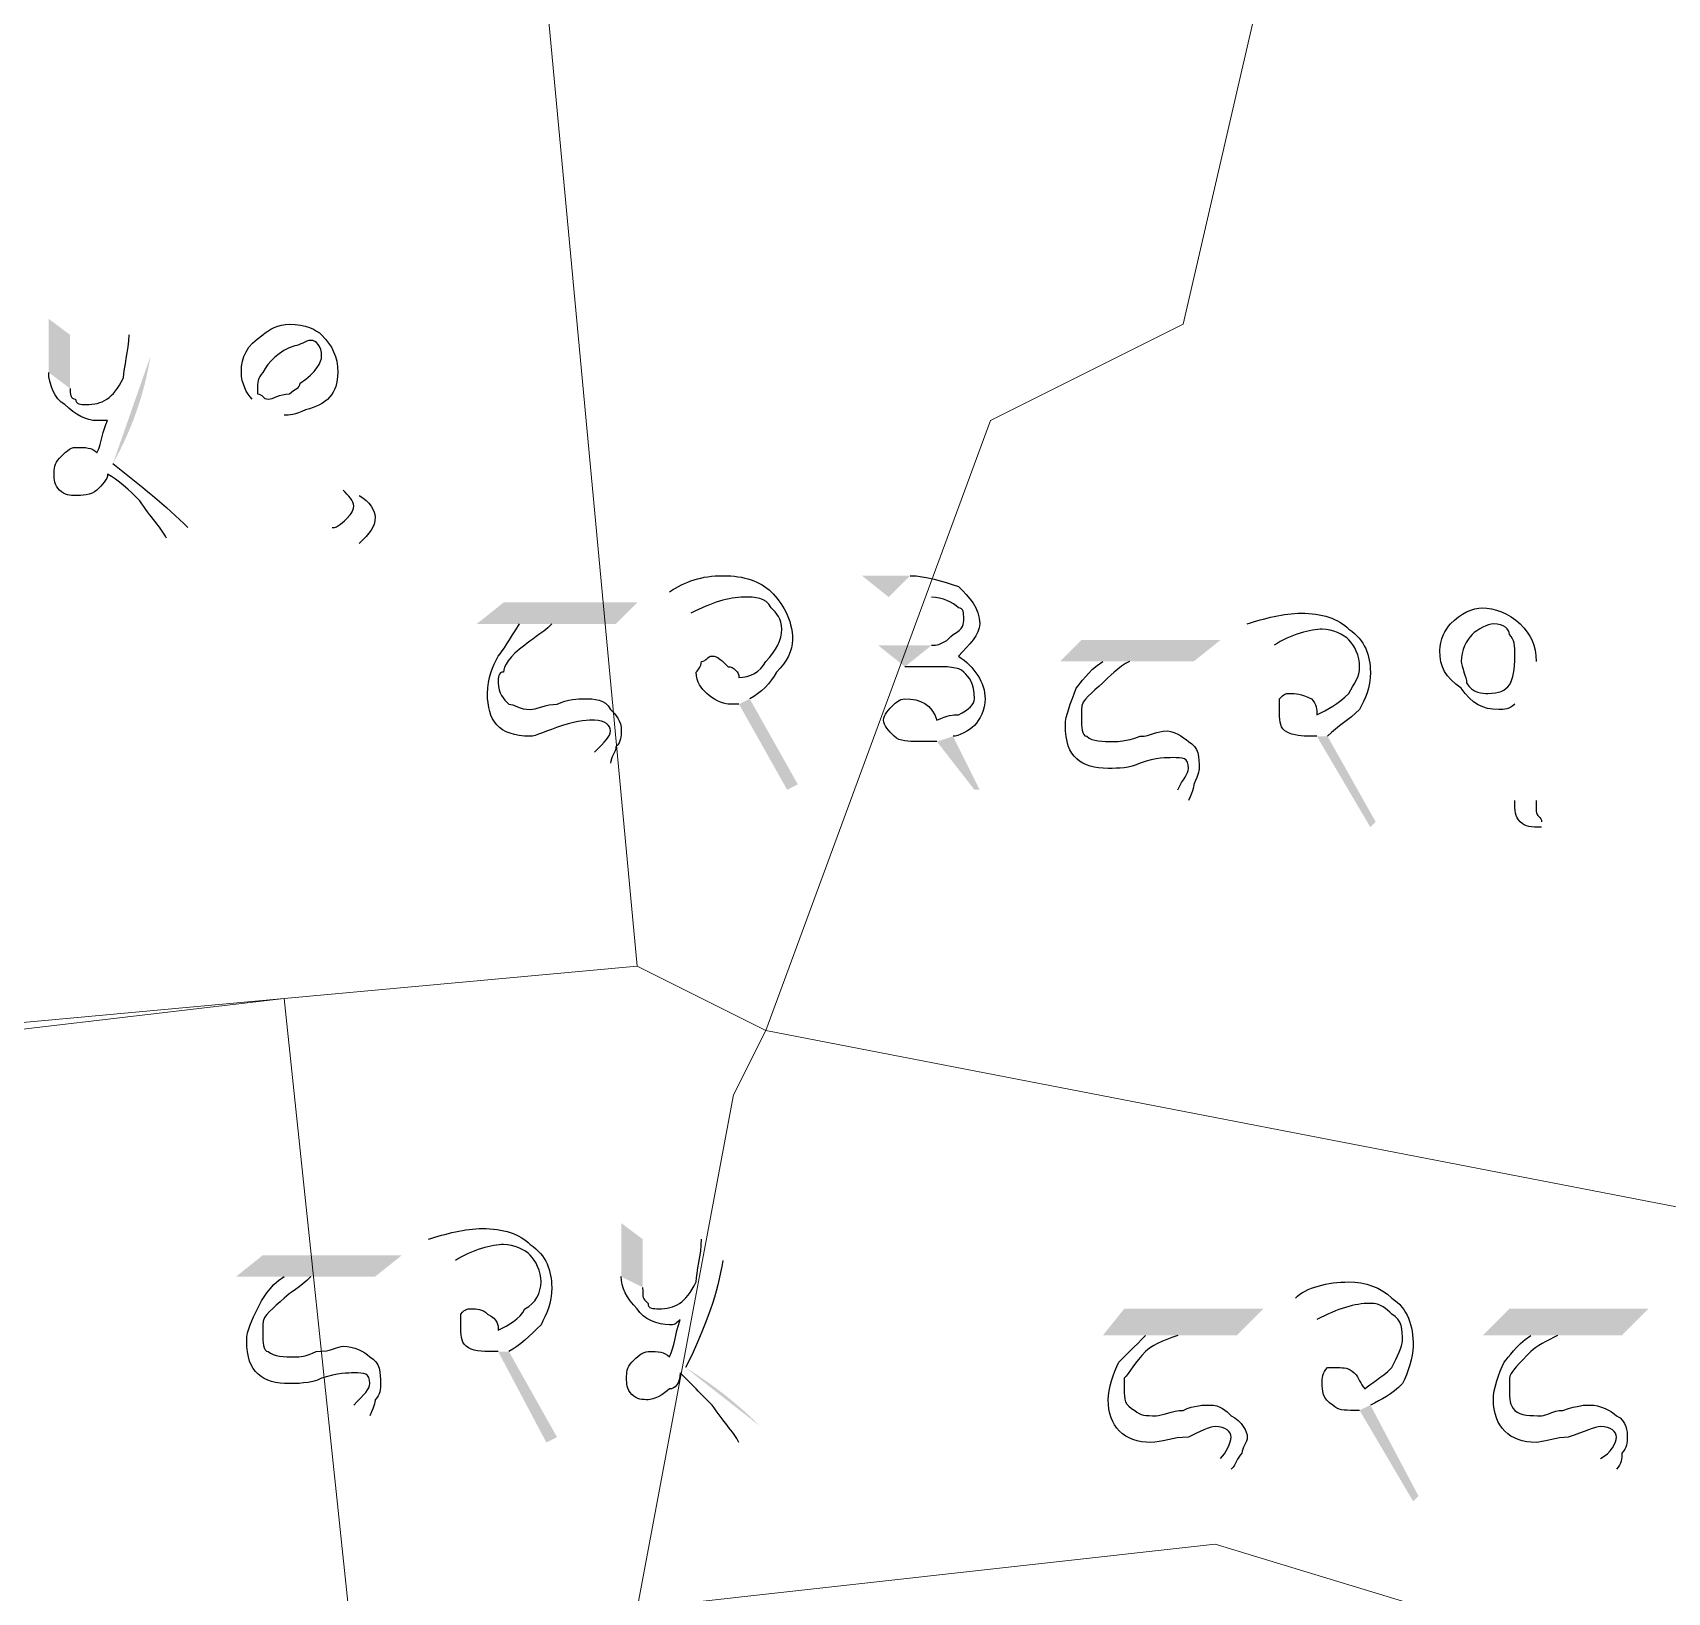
# Model space of a CAD drawing. Header units: metres. Extents: x 345912 to 349030, y 3061206 to 3061792.
# Drawn here: x 346939.64 to 346955.16, y 3061395.34 to 3061410.15 of the extents above; entities that cross this region are included whole.
import ezdxf

# ---------------------------------------------------------------- set-up
doc = ezdxf.new("R2010")
doc.units = ezdxf.units.M
doc.header["$MEASUREMENT"] = 0
doc.layers.add('PDF4_Geometry', color=7, linetype='Continuous')
doc.layers.add('PDF4_Solid Fills', color=7, linetype='Continuous')

msp = doc.modelspace()

# ---------------------------------------------------------------- hatches: boundary and pattern name
at = {"layer": 'PDF4_Solid Fills', "transparency": 33554559}
h = msp.add_hatch(color=256, dxfattribs=at)
h.paths.add_polyline_path([(346938.01788, 3061407.37643), (346938.06868, 3061407.37643)], flags=0)
h.paths.add_polyline_path([(346939.28788, 3061406.41123), (346939.28788, 3061406.41123)], flags=0)
h.paths.add_polyline_path([(346940.55788, 3061407.27483), (346940.76108, 3061407.07163)], flags=0)
h.paths.add_polyline_path([(346940.40548, 3061406.05563, 0.08894398), (346940.76108, 3061407.07163)], flags=0)
h.paths.add_polyline_path([(346941.11668, 3061405.44603), (346940.91348, 3061405.34443)], flags=0)
h.paths.add_polyline_path([(346939.79588, 3061406.91923), (346939.79588, 3061407.42723), (346939.99908, 3061407.27483), (346939.99908, 3061406.76683)], flags=0)
h.paths.add_polyline_path([(346942.03108, 3061406.51283), (346942.74228, 3061405.75083)], flags=0)
h.paths.add_polyline_path([(346942.74228, 3061405.29363), (346942.48828, 3061405.44603)], flags=0)
h.paths.add_polyline_path([(346942.58988, 3061405.80163), (346941.72628, 3061406.66523)], flags=0)
h = msp.add_hatch(color=256, dxfattribs=at)
h.paths.add_polyline_path([(346944.26628, 3061404.53164), (346943.85988, 3061404.53164), (346944.11388, 3061404.73484), (346945.38388, 3061404.73484), (346945.18068, 3061404.53164), (346944.57108, 3061404.53164)], flags=0)
h.paths.add_polyline_path([(346945.12988, 3061403.21084), (346944.97748, 3061403.31244)], flags=0)
h.paths.add_polyline_path([(346945.89188, 3061404.63324), (346945.68868, 3061404.83644)], flags=0)
h.paths.add_polyline_path([(346946.45068, 3061403.82044), (346946.90788, 3061403.00764), (346946.80628, 3061402.95684), (346946.34908, 3061403.76964)], flags=0)
h.paths.add_polyline_path([(346947.77148, 3061404.78564), (346947.51748, 3061404.98884), (346947.97468, 3061404.98884)], flags=0)
h.paths.add_polyline_path([(346948.38108, 3061403.46484), (346948.63508, 3061402.95684), (346948.58428, 3061402.95684), (346948.22868, 3061403.41404)], flags=0)
h.paths.add_polyline_path([(346947.92388, 3061404.12524), (346947.66988, 3061404.32844), (346948.17788, 3061404.32844)], flags=0)
h = msp.add_hatch(color=256, dxfattribs=at)
h.paths.add_polyline_path([(346949.80348, 3061404.17602), (346949.39708, 3061404.17602), (346949.60028, 3061404.37922), (346950.92108, 3061404.37922), (346950.66708, 3061404.17602), (346950.05748, 3061404.17602)], flags=0)
h.paths.add_polyline_path([(346950.61628, 3061402.85522), (346950.51468, 3061402.95682)], flags=0)
h.paths.add_polyline_path([(346951.42908, 3061404.32842), (346951.17508, 3061404.53162)], flags=0)
h.paths.add_polyline_path([(346951.93708, 3061403.46482), (346952.39428, 3061402.65202), (346952.34348, 3061402.60122), (346951.83548, 3061403.46482)], flags=0)
h.paths.add_polyline_path([(346953.91828, 3061404.17602), (346953.91828, 3061402.85522)], flags=0)
h.paths.add_polyline_path([(346953.96908, 3061402.65202), (346953.96908, 3061402.60122)], flags=0)
h = msp.add_hatch(color=256, dxfattribs=at)
h.paths.add_polyline_path([(346942.03107, 3061398.33403), (346941.57387, 3061398.33403), (346941.82787, 3061398.53723), (346943.14867, 3061398.53723), (346942.89467, 3061398.33403), (346942.28507, 3061398.33403)], flags=0)
h.paths.add_polyline_path([(346942.84387, 3061397.01323), (346942.69147, 3061397.11483)], flags=0)
h.paths.add_polyline_path([(346943.65667, 3061398.48643), (346943.40267, 3061398.68963)], flags=0)
h.paths.add_polyline_path([(346944.16467, 3061397.62283), (346944.62187, 3061396.81003), (346944.52027, 3061396.75923), (346944.06307, 3061397.62283)], flags=0)
h.paths.add_polyline_path([(346945.99347, 3061398.68963), (346946.19667, 3061398.48643)], flags=0)
h.paths.add_polyline_path([(346946.55227, 3061396.91163, 0.05915123), (346945.84107, 3061397.47043)], flags=0)
h.paths.add_polyline_path([(346946.55227, 3061396.91163), (346946.34907, 3061396.75923)], flags=0)
h.paths.add_polyline_path([(346945.23147, 3061398.33403), (346945.23147, 3061398.84203), (346945.43467, 3061398.68963), (346945.43467, 3061398.23243)], flags=0)
h = msp.add_hatch(color=256, dxfattribs=at)
h.paths.add_polyline_path([(346950.20987, 3061397.77523), (346949.80347, 3061397.77523), (346950.00667, 3061398.02923), (346951.32747, 3061398.02923), (346951.07347, 3061397.77523), (346950.51467, 3061397.77523)], flags=0)
h.paths.add_polyline_path([(346951.02267, 3061396.50523), (346950.92107, 3061396.60683)], flags=0)
h.paths.add_polyline_path([(346951.83547, 3061397.92763), (346951.63227, 3061398.13083)], flags=0)
h.paths.add_polyline_path([(346952.34347, 3061397.11483), (346952.80067, 3061396.25123), (346952.74987, 3061396.20043), (346952.24187, 3061397.06403)], flags=0)
h.paths.add_polyline_path([(346953.86747, 3061397.77523), (346953.41027, 3061397.77523), (346953.66427, 3061398.02923), (346954.98507, 3061398.02923), (346954.73107, 3061397.77523), (346954.12147, 3061397.77523)], flags=0)
h.paths.add_polyline_path([(346954.68027, 3061396.50523), (346954.52787, 3061396.60683)], flags=0)

# ---------------------------------------------------------------- linework, layer by layer
at = {"layer": 'PDF4_Geometry', "lineweight": 9}
for points in [[(346935.93508, 3061412.86284), (346936.84948, 3061412.55803), (346938.06867, 3061412.25322), (346944.46948, 3061411.03403), (346945.38387, 3061401.28042), (346942.03107, 3061400.97564), (346936.84948, 3061400.36602), (346935.63028, 3061413.16763)], [(346935.93508, 3061412.86284), (346936.84948, 3061412.55803), (346938.06867, 3061412.25322), (346944.46948, 3061411.03403), (346945.38387, 3061401.28042), (346942.03107, 3061400.97564), (346936.84948, 3061400.36602), (346935.63028, 3061413.16763)], [(346956.05188, 3061398.84203), (346946.60308, 3061400.67083), (346948.73669, 3061406.46203), (346950.56547, 3061407.37643), (346951.47987, 3061411.33884), (346956.05188, 3061411.64363), (346956.35669, 3061411.33884)], [(346956.05188, 3061398.84203), (346946.60308, 3061400.67083), (346948.73669, 3061406.46203), (346950.56547, 3061407.37643), (346951.47987, 3061411.33884), (346956.05188, 3061411.64363), (346956.35669, 3061411.33884)], [(346944.46948, 3061411.03403), (346945.38387, 3061411.03403), (346946.60308, 3061411.03403), (346950.87028, 3061411.03403), (346951.47987, 3061411.33884), (346950.56547, 3061407.37643), (346948.73669, 3061406.46203), (346946.60308, 3061400.67083), (346945.38387, 3061401.28042)], [(346944.46948, 3061411.03403), (346945.38387, 3061411.03403), (346946.60308, 3061411.03403), (346950.87028, 3061411.03403), (346951.47987, 3061411.33884), (346950.56547, 3061407.37643), (346948.73669, 3061406.46203), (346946.60308, 3061400.67083), (346945.38387, 3061401.28042)], [(346946.60308, 3061400.67083), (346946.29827, 3061400.06124), (346945.38387, 3061395.18444), (346942.64068, 3061395.18444), (346942.03107, 3061400.97564), (346945.38387, 3061401.28042)], [(346946.60308, 3061400.67083), (346946.29827, 3061400.06124), (346945.38387, 3061395.18444), (346942.64068, 3061395.18444), (346942.03107, 3061400.97564), (346945.38387, 3061401.28042)], [(346916.12308, 3061392.44124), (346915.81827, 3061395.79403), (346915.51348, 3061398.53724), (346942.03107, 3061400.97564), (346942.64068, 3061395.18444)], [(346916.12308, 3061392.44124), (346915.81827, 3061395.79403), (346915.51348, 3061398.53724), (346942.03107, 3061400.97564), (346942.64068, 3061395.18444)], [(346959.09987, 3061397.31803), (346958.79508, 3061396.70844), (346957.88068, 3061393.66042), (346950.87028, 3061395.79403), (346945.38387, 3061395.18444), (346946.29827, 3061400.06124), (346946.60308, 3061400.67083), (346956.05188, 3061398.84203), (346956.05188, 3061398.23243)], [(346959.09987, 3061397.31803), (346958.79508, 3061396.70844), (346957.88068, 3061393.66042), (346950.87028, 3061395.79403), (346945.38387, 3061395.18444), (346946.29827, 3061400.06124), (346946.60308, 3061400.67083), (346956.05188, 3061398.84203), (346956.05188, 3061398.23243)], [(346957.88068, 3061393.66042), (346956.66147, 3061389.69803), (346954.83267, 3061386.04042), (346953.91827, 3061383.60203), (346944.77427, 3061385.43083), (346944.77427, 3061392.44124), (346945.38387, 3061395.18444), (346950.87028, 3061395.79403)], [(346957.88068, 3061393.66042), (346956.66147, 3061389.69803), (346954.83267, 3061386.04042), (346953.91827, 3061383.60203), (346944.77427, 3061385.43083), (346944.77427, 3061392.44124), (346945.38387, 3061395.18444), (346950.87028, 3061395.79403)]]:
    msp.add_lwpolyline(points, close=True, dxfattribs=at)
at = {"layer": 'PDF4_Geometry', "lineweight": 25}
for points in [[(346941.82788, 3061407.27483), (346941.87868, 3061407.32563), (346941.98028, 3061407.37643), (346942.08188, 3061407.37643)], [(346942.08188, 3061407.37643), (346942.23428, 3061407.37643), (346942.33588, 3061407.32563), (346942.38668, 3061407.27483)], [(346940.50708, 3061406.86843), (346940.50708, 3061406.97003), (346940.55788, 3061407.12243), (346940.55788, 3061407.27483)], [(346941.62468, 3061406.91923), (346941.62468, 3061407.07163), (346941.67548, 3061407.17323), (346941.82788, 3061407.27483)], [(346942.28508, 3061407.22403), (346942.23428, 3061407.22403), (346942.18348, 3061407.17323), (346942.13268, 3061407.17323)], [(346942.38668, 3061407.07163), (346942.38668, 3061407.17323), (346942.33588, 3061407.22403), (346942.28508, 3061407.22403)], [(346942.38668, 3061407.27483), (346942.48828, 3061407.17323), (346942.53908, 3061407.07163), (346942.53908, 3061406.91923)], [(346942.13268, 3061407.17323), (346941.98028, 3061407.12243), (346941.87868, 3061407.02083), (346941.82788, 3061406.91923)], [(346942.18348, 3061406.81763), (346942.33588, 3061406.91923), (346942.38668, 3061407.02083), (346942.38668, 3061407.07163)], [(346939.94828, 3061406.61443), (346939.84668, 3061406.66523), (346939.79588, 3061406.81763), (346939.79588, 3061406.91923)], [(346941.72628, 3061406.66523), (346941.67548, 3061406.71603), (346941.62468, 3061406.81763), (346941.62468, 3061406.91923)], [(346941.82788, 3061406.91923), (346941.77708, 3061406.86843), (346941.77708, 3061406.81763), (346941.77708, 3061406.76683)], [(346942.53908, 3061406.91923), (346942.53908, 3061406.71603), (346942.43748, 3061406.61443), (346942.23428, 3061406.56363)], [(346939.99908, 3061406.76683), (346939.99908, 3061406.71603), (346939.99908, 3061406.66523), (346940.04988, 3061406.66523)], [(346940.15148, 3061406.61443), (346940.30388, 3061406.61443), (346940.40548, 3061406.66523), (346940.50708, 3061406.86843)], [(346941.77708, 3061406.76683), (346941.77708, 3061406.76683), (346941.77708, 3061406.71603), (346941.77708, 3061406.71603)], [(346942.08188, 3061406.71603), (346942.13268, 3061406.76683), (346942.18348, 3061406.76683), (346942.18348, 3061406.81763)], [(346940.25308, 3061406.46203), (346940.15148, 3061406.46203), (346940.04988, 3061406.51283), (346939.94828, 3061406.61443)], [(346940.04988, 3061406.66523), (346940.04988, 3061406.61443), (346940.10068, 3061406.61443), (346940.15148, 3061406.61443)], [(346941.77708, 3061406.71603), (346941.82788, 3061406.71603), (346941.82788, 3061406.66523), (346941.87868, 3061406.66523)], [(346941.87868, 3061406.66523), (346941.92948, 3061406.66523), (346941.98028, 3061406.71603), (346942.08188, 3061406.71603)], [(346940.25308, 3061406.15723), (346940.30388, 3061406.25883), (346940.30388, 3061406.36043), (346940.35468, 3061406.46203)], [(346940.35468, 3061406.46203), (346940.30388, 3061406.46203), (346940.30388, 3061406.46203), (346940.25308, 3061406.46203)], [(346942.23428, 3061406.56363), (346942.13268, 3061406.51283), (346942.08188, 3061406.51283), (346942.03108, 3061406.51283)], [(346939.89748, 3061406.10643), (346939.94828, 3061406.15723), (346939.99908, 3061406.20803), (346940.04988, 3061406.20803)], [(346940.04988, 3061406.20803), (346940.15148, 3061406.20803), (346940.20228, 3061406.20803), (346940.25308, 3061406.15723)], [(346939.84668, 3061405.95403), (346939.84668, 3061406.00483), (346939.84668, 3061406.05563), (346939.89748, 3061406.10643)], [(346940.40548, 3061406.05563), (346940.65948, 3061405.85243), (346940.91348, 3061405.64923), (346941.11668, 3061405.44603)], [(346939.89748, 3061405.80163), (346939.84668, 3061405.85243), (346939.84668, 3061405.90323), (346939.84668, 3061405.95403)], [(346940.04988, 3061405.75083), (346939.99908, 3061405.75083), (346939.94828, 3061405.75083), (346939.89748, 3061405.80163)], [(346940.25308, 3061405.80163), (346940.20228, 3061405.75083), (346940.10068, 3061405.75083), (346940.04988, 3061405.75083)], [(346940.35468, 3061405.95403), (346940.35468, 3061405.90323), (346940.30388, 3061405.85243), (346940.25308, 3061405.80163)], [(346940.65948, 3061405.70003), (346940.55788, 3061405.80163), (346940.45628, 3061405.90323), (346940.35468, 3061405.95403)], [(346942.69148, 3061405.64923), (346942.69148, 3061405.70003), (346942.64068, 3061405.75083), (346942.58988, 3061405.80163)], [(346940.91348, 3061405.34443), (346940.86268, 3061405.44603), (346940.76108, 3061405.54763), (346940.65948, 3061405.70003)], [(346942.64068, 3061405.54763), (346942.64068, 3061405.54763), (346942.69148, 3061405.59843), (346942.69148, 3061405.64923)], [(346942.74228, 3061405.75083), (346942.84388, 3061405.70003), (346942.89468, 3061405.59843), (346942.89468, 3061405.54763)], [(346942.48828, 3061405.44603), (346942.53908, 3061405.44603), (346942.58988, 3061405.49683), (346942.64068, 3061405.54763)], [(346942.89468, 3061405.54763), (346942.89468, 3061405.44603), (346942.84388, 3061405.39523), (346942.74228, 3061405.29363)], [(346945.68868, 3061404.83644), (346945.84108, 3061404.93804), (346945.99348, 3061404.98884), (346946.19668, 3061404.98884)], [(346946.19668, 3061404.98884), (346946.39988, 3061404.98884), (346946.55228, 3061404.93804), (346946.65388, 3061404.83644)], [(346947.97468, 3061404.98884), (346948.12708, 3061404.98884), (346948.27948, 3061404.93804), (346948.43188, 3061404.88724)], [(346948.43188, 3061404.88724), (346948.53348, 3061404.78564), (346948.63508, 3061404.68404), (346948.63508, 3061404.53164)], [(346946.39988, 3061404.78564), (346946.24748, 3061404.78564), (346946.09508, 3061404.73484), (346945.89188, 3061404.63324)], [(346946.65388, 3061404.68404), (346946.60308, 3061404.78564), (346946.50148, 3061404.78564), (346946.39988, 3061404.78564)], [(346946.65388, 3061404.83644), (346946.75548, 3061404.73484), (346946.85708, 3061404.58244), (346946.85708, 3061404.37924)], [(346948.43188, 3061404.68404), (346948.38108, 3061404.73484), (346948.27948, 3061404.78564), (346948.17788, 3061404.78564)], [(346946.75548, 3061404.48084), (346946.75548, 3061404.58244), (346946.70468, 3061404.63324), (346946.65388, 3061404.68404)], [(346948.38108, 3061404.43004), (346948.48268, 3061404.48084), (346948.48268, 3061404.53164), (346948.48268, 3061404.58244)], [(346948.48268, 3061404.58244), (346948.48268, 3061404.63324), (346948.48268, 3061404.68404), (346948.43188, 3061404.68404)], [(346951.17508, 3061404.53162), (346951.32748, 3061404.58242), (346951.53068, 3061404.63322), (346951.68308, 3061404.63322)], [(346951.68308, 3061404.63322), (346951.88628, 3061404.63322), (346952.03868, 3061404.58242), (346952.14028, 3061404.48082)], [(346953.10548, 3061404.53162), (346953.20708, 3061404.63322), (346953.30868, 3061404.68402), (346953.41028, 3061404.68402)], [(346953.41028, 3061404.68402), (346953.51188, 3061404.68402), (346953.66428, 3061404.63322), (346953.76588, 3061404.53162)], [(346944.06308, 3061404.22684), (346944.11388, 3061404.27764), (346944.16468, 3061404.37924), (346944.26628, 3061404.53164)], [(346944.57108, 3061404.53164), (346944.46948, 3061404.43004), (346944.36788, 3061404.37924), (346944.31708, 3061404.32844)], [(346946.60308, 3061404.17604), (346946.70468, 3061404.27764), (346946.75548, 3061404.37924), (346946.75548, 3061404.48084)], [(346948.17788, 3061404.32844), (346948.27948, 3061404.32844), (346948.33028, 3061404.37924), (346948.38108, 3061404.43004)], [(346948.63508, 3061404.53164), (346948.63508, 3061404.43004), (346948.53348, 3061404.32844), (346948.43188, 3061404.22684)], [(346951.88628, 3061404.48082), (346951.78468, 3061404.48082), (346951.58148, 3061404.43002), (346951.42908, 3061404.32842)], [(346952.14028, 3061404.37922), (346952.08948, 3061404.43002), (346951.98788, 3061404.48082), (346951.88628, 3061404.48082)], [(346952.14028, 3061404.48082), (346952.29268, 3061404.37922), (346952.34348, 3061404.22682), (346952.34348, 3061404.07442)], [(346953.00388, 3061404.27762), (346953.00388, 3061404.37922), (346953.05468, 3061404.48082), (346953.10548, 3061404.53162)], [(346953.30868, 3061404.43002), (346953.25788, 3061404.37922), (346953.20708, 3061404.27762), (346953.20708, 3061404.17602)], [(346953.51188, 3061404.53162), (346953.46108, 3061404.53162), (346953.35948, 3061404.48082), (346953.30868, 3061404.43002)], [(346953.66428, 3061404.43002), (346953.66428, 3061404.48082), (346953.61348, 3061404.53162), (346953.51188, 3061404.53162)], [(346953.71508, 3061404.22682), (346953.71508, 3061404.32842), (346953.71508, 3061404.37922), (346953.66428, 3061404.43002)], [(346953.76588, 3061404.53162), (346953.86748, 3061404.43002), (346953.91828, 3061404.32842), (346953.91828, 3061404.17602)], [(346944.31708, 3061404.32844), (346944.16468, 3061404.22684), (346944.11388, 3061404.12524), (346944.11388, 3061404.07444)], [(346946.85708, 3061404.37924), (346946.85708, 3061404.27764), (346946.80628, 3061404.17604), (346946.70468, 3061404.07444)], [(346952.24188, 3061404.12522), (346952.24188, 3061404.22682), (346952.19108, 3061404.32842), (346952.14028, 3061404.37922)], [(346953.20708, 3061403.92202), (346953.05468, 3061404.02362), (346953.00388, 3061404.12522), (346953.00388, 3061404.27762)], [(346943.96148, 3061403.87124), (346943.96148, 3061404.02364), (346944.01228, 3061404.12524), (346944.06308, 3061404.22684)], [(346945.94268, 3061404.07444), (346945.94268, 3061404.07444), (346945.99348, 3061404.12524), (346945.99348, 3061404.17604)], [(346945.99348, 3061404.17604), (346946.04428, 3061404.17604), (346946.04428, 3061404.22684), (346946.09508, 3061404.22684)], [(346946.09508, 3061404.22684), (346946.14588, 3061404.22684), (346946.19668, 3061404.17604), (346946.24748, 3061404.12524)], [(346946.24748, 3061404.12524), (346946.29828, 3061404.12524), (346946.34908, 3061404.07444), (346946.34908, 3061404.02364)], [(346946.34908, 3061404.02364), (346946.45068, 3061404.02364), (346946.55228, 3061404.07444), (346946.60308, 3061404.17604)], [(346948.07628, 3061404.12524), (346948.02548, 3061404.12524), (346947.97468, 3061404.12524), (346947.92388, 3061404.12524)], [(346948.17788, 3061404.12524), (346948.12708, 3061404.12524), (346948.12708, 3061404.12524), (346948.07628, 3061404.12524)], [(346948.48268, 3061404.07444), (346948.43188, 3061404.12524), (346948.33028, 3061404.12524), (346948.17788, 3061404.12524)], [(346948.43188, 3061404.22684), (346948.58428, 3061404.12524), (346948.68588, 3061403.97284), (346948.68588, 3061403.82044)], [(346949.54948, 3061403.92202), (346949.60028, 3061403.97282), (346949.65108, 3061404.07442), (346949.80348, 3061404.17602)], [(346950.05748, 3061404.17602), (346949.95588, 3061404.12522), (346949.85428, 3061404.02362), (346949.80348, 3061403.97282)], [(346952.14028, 3061403.87122), (346952.19108, 3061403.97282), (346952.24188, 3061404.02362), (346952.24188, 3061404.12522)], [(346953.20708, 3061404.17602), (346953.20708, 3061404.12522), (346953.25788, 3061404.02362), (346953.25788, 3061403.97282)], [(346953.46108, 3061403.87122), (346953.66428, 3061403.87122), (346953.71508, 3061403.97282), (346953.71508, 3061404.22682)], [(346944.11388, 3061404.07444), (346944.06308, 3061404.07444), (346944.06308, 3061404.02364), (346944.06308, 3061403.97284)], [(346944.06308, 3061403.97284), (346944.06308, 3061403.87124), (346944.11388, 3061403.82044), (346944.16468, 3061403.76964)], [(346946.04428, 3061403.87124), (346945.99348, 3061403.92204), (346945.94268, 3061403.97284), (346945.94268, 3061404.07444)], [(346946.70468, 3061404.07444), (346946.65388, 3061403.97284), (346946.55228, 3061403.87124), (346946.45068, 3061403.82044)], [(346948.58428, 3061403.82044), (346948.58428, 3061403.97284), (346948.53348, 3061404.02364), (346948.48268, 3061404.07444)], [(346949.80348, 3061403.97282), (346949.70188, 3061403.87122), (346949.60028, 3061403.82042), (346949.60028, 3061403.71882)], [(346952.34348, 3061404.07442), (346952.34348, 3061403.92202), (346952.29268, 3061403.82042), (346952.24188, 3061403.71882)], [(346953.25788, 3061403.97282), (346953.30868, 3061403.87122), (346953.41028, 3061403.87122), (346953.46108, 3061403.87122)], [(346944.36788, 3061403.46484), (346944.06308, 3061403.46484), (346943.96148, 3061403.61724), (346943.96148, 3061403.87124)], [(346944.62188, 3061403.76964), (346944.72348, 3061403.82044), (346944.82508, 3061403.82044), (346944.87588, 3061403.82044)], [(346944.87588, 3061403.82044), (346944.97748, 3061403.82044), (346945.07908, 3061403.82044), (346945.12988, 3061403.71884)], [(346946.24748, 3061403.76964), (346946.19668, 3061403.76964), (346946.09508, 3061403.82044), (346946.04428, 3061403.87124)], [(346947.82228, 3061403.76964), (346947.82228, 3061403.76964), (346947.87308, 3061403.82044), (346947.92388, 3061403.82044)], [(346947.92388, 3061403.82044), (346948.07628, 3061403.82044), (346948.17788, 3061403.76964), (346948.22868, 3061403.61724)], [(346948.43188, 3061403.66804), (346948.53348, 3061403.71884), (346948.58428, 3061403.76964), (346948.58428, 3061403.82044)], [(346948.68588, 3061403.82044), (346948.68588, 3061403.71884), (346948.63508, 3061403.61724), (346948.58428, 3061403.56644)], [(346949.44788, 3061403.56642), (346949.44788, 3061403.66802), (346949.49868, 3061403.76962), (346949.54948, 3061403.92202)], [(346951.47988, 3061403.82042), (346951.53068, 3061403.87122), (346951.53068, 3061403.87122), (346951.58148, 3061403.87122)], [(346951.47988, 3061403.71882), (346951.47988, 3061403.76962), (346951.47988, 3061403.82042), (346951.47988, 3061403.82042)], [(346951.58148, 3061403.87122), (346951.63228, 3061403.87122), (346951.68308, 3061403.87122), (346951.78468, 3061403.82042)], [(346951.78468, 3061403.82042), (346951.83548, 3061403.76962), (346951.83548, 3061403.71882), (346951.83548, 3061403.66802)], [(346951.83548, 3061403.66802), (346951.93708, 3061403.71882), (346952.03868, 3061403.76962), (346952.14028, 3061403.87122)], [(346953.56268, 3061403.71882), (346953.41028, 3061403.71882), (346953.30868, 3061403.76962), (346953.20708, 3061403.92202)], [(346944.16468, 3061403.76964), (346944.21548, 3061403.76964), (346944.26628, 3061403.71884), (346944.36788, 3061403.71884)], [(346944.36788, 3061403.71884), (346944.41868, 3061403.71884), (346944.52028, 3061403.76964), (346944.62188, 3061403.76964)], [(346945.12988, 3061403.71884), (346945.18068, 3061403.66804), (346945.23148, 3061403.61724), (346945.23148, 3061403.51564)], [(346946.34908, 3061403.76964), (346946.29828, 3061403.76964), (346946.29828, 3061403.76964), (346946.24748, 3061403.76964)], [(346947.72068, 3061403.61724), (346947.72068, 3061403.66804), (346947.77148, 3061403.71884), (346947.82228, 3061403.76964)], [(346948.22868, 3061403.61724), (346948.33028, 3061403.66804), (346948.38108, 3061403.66804), (346948.43188, 3061403.66804)], [(346949.60028, 3061403.71882), (346949.60028, 3061403.71882), (346949.60028, 3061403.66802), (346949.60028, 3061403.61722)], [(346951.53068, 3061403.51562), (346951.47988, 3061403.56642), (346951.47988, 3061403.61722), (346951.47988, 3061403.71882)], [(346952.24188, 3061403.71882), (346952.14028, 3061403.61722), (346952.03868, 3061403.56642), (346951.93708, 3061403.46482)], [(346953.71508, 3061403.76962), (346953.66428, 3061403.71882), (346953.61348, 3061403.71882), (346953.56268, 3061403.71882)], [(346944.67268, 3061403.56644), (346944.52028, 3061403.51564), (346944.41868, 3061403.46484), (346944.36788, 3061403.46484)], [(346944.97748, 3061403.61724), (346944.92668, 3061403.61724), (346944.82508, 3061403.61724), (346944.67268, 3061403.56644)], [(346945.12988, 3061403.51564), (346945.12988, 3061403.56644), (346945.07908, 3061403.61724), (346944.97748, 3061403.61724)], [(346944.97748, 3061403.31244), (346945.07908, 3061403.41404), (346945.12988, 3061403.46484), (346945.12988, 3061403.51564)], [(346945.23148, 3061403.51564), (346945.23148, 3061403.46484), (346945.23148, 3061403.41404), (346945.18068, 3061403.36324)], [(346947.82228, 3061403.46484), (346947.77148, 3061403.51564), (346947.72068, 3061403.56644), (346947.72068, 3061403.61724)], [(346948.58428, 3061403.56644), (346948.53348, 3061403.51564), (346948.43188, 3061403.46484), (346948.38108, 3061403.46484)], [(346949.85428, 3061403.16002), (346949.60028, 3061403.16002), (346949.44788, 3061403.26162), (346949.44788, 3061403.56642)], [(346949.60028, 3061403.61722), (346949.60028, 3061403.56642), (346949.60028, 3061403.46482), (346949.65108, 3061403.46482)], [(346950.15908, 3061403.46482), (346950.26068, 3061403.46482), (346950.31148, 3061403.51562), (346950.41308, 3061403.51562)], [(346950.41308, 3061403.51562), (346950.46388, 3061403.51562), (346950.56548, 3061403.46482), (346950.61628, 3061403.41402)], [(346951.78468, 3061403.46482), (346951.68308, 3061403.46482), (346951.63228, 3061403.46482), (346951.53068, 3061403.51562)], [(346945.18068, 3061403.36324), (346945.18068, 3061403.31244), (346945.12988, 3061403.26164), (346945.12988, 3061403.21084)], [(346948.02548, 3061403.41404), (346947.97468, 3061403.41404), (346947.87308, 3061403.41404), (346947.82228, 3061403.46484)], [(346948.22868, 3061403.41404), (346948.17788, 3061403.41404), (346948.12708, 3061403.41404), (346948.02548, 3061403.41404)], [(346949.65108, 3061403.46482), (346949.70188, 3061403.41402), (346949.80348, 3061403.41402), (346949.90508, 3061403.41402)], [(346949.90508, 3061403.41402), (346949.95588, 3061403.41402), (346950.00668, 3061403.41402), (346950.15908, 3061403.46482)], [(346950.61628, 3061403.41402), (346950.71788, 3061403.36322), (346950.71788, 3061403.26162), (346950.71788, 3061403.16002)], [(346951.83548, 3061403.46482), (346951.78468, 3061403.46482), (346951.78468, 3061403.46482), (346951.78468, 3061403.46482)], [(346950.15908, 3061403.21082), (346950.05748, 3061403.16002), (346949.95588, 3061403.16002), (346949.85428, 3061403.16002)], [(346950.46388, 3061403.26162), (346950.41308, 3061403.26162), (346950.31148, 3061403.26162), (346950.15908, 3061403.21082)], [(346950.61628, 3061403.16002), (346950.61628, 3061403.26162), (346950.56548, 3061403.26162), (346950.46388, 3061403.26162)], [(346950.51468, 3061402.95682), (346950.56548, 3061403.05842), (346950.61628, 3061403.10922), (346950.61628, 3061403.16002)], [(346950.66708, 3061403.00762), (346950.66708, 3061403.00762), (346950.66708, 3061402.95682), (346950.61628, 3061402.85522)], [(346950.71788, 3061403.16002), (346950.71788, 3061403.16002), (346950.71788, 3061403.10922), (346950.66708, 3061403.00762)], [(346953.76588, 3061402.65202), (346953.71508, 3061402.70282), (346953.71508, 3061402.75362), (346953.71508, 3061402.85522)], [(346953.91828, 3061402.85522), (346953.91828, 3061402.80442), (346953.91828, 3061402.75362), (346953.91828, 3061402.75362)], [(346953.91828, 3061402.75362), (346953.91828, 3061402.70282), (346953.96908, 3061402.70282), (346953.96908, 3061402.65202)], [(346953.96908, 3061402.60122), (346953.86748, 3061402.60122), (346953.81668, 3061402.60122), (346953.76588, 3061402.65202)], [(346943.40267, 3061398.68963), (346943.55507, 3061398.74043), (346943.75827, 3061398.79123), (346943.91067, 3061398.79123)], [(346943.91067, 3061398.79123), (346944.11387, 3061398.79123), (346944.26627, 3061398.74043), (346944.36787, 3061398.63883)], [(346945.94267, 3061398.28323), (346945.94267, 3061398.38483), (346945.99347, 3061398.53723), (346945.99347, 3061398.68963)], [(346944.11387, 3061398.63883), (346944.01227, 3061398.63883), (346943.80907, 3061398.58803), (346943.65667, 3061398.48643)], [(346944.36787, 3061398.53723), (346944.31707, 3061398.58803), (346944.21547, 3061398.63883), (346944.11387, 3061398.63883)], [(346944.36787, 3061398.63883), (346944.52027, 3061398.53723), (346944.57107, 3061398.38483), (346944.57107, 3061398.23243)], [(346944.46947, 3061398.28323), (346944.46947, 3061398.38483), (346944.41867, 3061398.48643), (346944.36787, 3061398.53723)], [(346946.19667, 3061398.48643), (346946.14587, 3061398.18163), (346946.04427, 3061397.87683), (346945.84107, 3061397.47043)], [(346941.77707, 3061398.02923), (346941.82787, 3061398.13083), (346941.87867, 3061398.23243), (346942.03107, 3061398.33403)], [(346942.28507, 3061398.33403), (346942.18347, 3061398.23243), (346942.08187, 3061398.18163), (346942.03107, 3061398.13083)], [(346944.31707, 3061398.02923), (346944.41867, 3061398.08003), (346944.46947, 3061398.18163), (346944.46947, 3061398.28323)], [(346944.57107, 3061398.23243), (346944.57107, 3061398.08003), (346944.52027, 3061397.97843), (346944.46947, 3061397.87683)], [(346945.38387, 3061398.02923), (346945.28227, 3061398.13083), (346945.23147, 3061398.23243), (346945.23147, 3061398.33403)], [(346945.43467, 3061398.23243), (346945.43467, 3061398.13083), (346945.43467, 3061398.13083), (346945.48547, 3061398.08003)], [(346945.58707, 3061398.02923), (346945.73947, 3061398.02923), (346945.84107, 3061398.08003), (346945.94267, 3061398.28323)], [(346951.63227, 3061398.13083), (346951.73387, 3061398.23243), (346951.93707, 3061398.28323), (346952.14027, 3061398.28323)], [(346952.14027, 3061398.28323), (346952.29267, 3061398.28323), (346952.44507, 3061398.23243), (346952.54667, 3061398.13083)], [(346942.03107, 3061398.13083), (346941.92947, 3061398.02923), (346941.82787, 3061397.97843), (346941.82787, 3061397.87683)], [(346945.48547, 3061398.08003), (346945.48547, 3061398.02923), (346945.53627, 3061398.02923), (346945.58707, 3061398.02923)], [(346952.34347, 3061398.08003), (346952.19107, 3061398.08003), (346952.03867, 3061398.02923), (346951.83547, 3061397.92763)], [(346952.54667, 3061397.97843), (346952.49587, 3061398.02923), (346952.44507, 3061398.08003), (346952.34347, 3061398.08003)], [(346952.54667, 3061398.13083), (346952.69907, 3061398.02923), (346952.74987, 3061397.87683), (346952.74987, 3061397.67363)], [(346941.67547, 3061397.72443), (346941.67547, 3061397.82603), (346941.72627, 3061397.92763), (346941.77707, 3061398.02923)], [(346943.70747, 3061397.97843), (346943.75827, 3061398.02923), (346943.75827, 3061398.02923), (346943.80907, 3061398.02923)], [(346943.70747, 3061397.87683), (346943.70747, 3061397.92763), (346943.70747, 3061397.97843), (346943.70747, 3061397.97843)], [(346943.80907, 3061398.02923), (346943.85987, 3061398.02923), (346943.91067, 3061398.02923), (346943.96147, 3061397.97843)], [(346943.96147, 3061397.97843), (346944.06307, 3061397.92763), (346944.06307, 3061397.87683), (346944.06307, 3061397.82603)], [(346944.06307, 3061397.82603), (346944.16467, 3061397.87683), (346944.26627, 3061397.92763), (346944.31707, 3061398.02923)], [(346945.68867, 3061397.87683), (346945.58707, 3061397.87683), (346945.43467, 3061397.92763), (346945.38387, 3061398.02923)], [(346945.68867, 3061397.57203), (346945.73947, 3061397.67363), (346945.73947, 3061397.77523), (346945.79027, 3061397.92763)], [(346945.79027, 3061397.92763), (346945.73947, 3061397.87683), (346945.73947, 3061397.87683), (346945.68867, 3061397.87683)], [(346952.64827, 3061397.72443), (346952.64827, 3061397.82603), (346952.64827, 3061397.92763), (346952.54667, 3061397.97843)], [(346941.82787, 3061397.87683), (346941.82787, 3061397.87683), (346941.82787, 3061397.82603), (346941.82787, 3061397.77523)], [(346941.82787, 3061397.77523), (346941.82787, 3061397.72443), (346941.82787, 3061397.62283), (346941.87867, 3061397.62283)], [(346943.75827, 3061397.67363), (346943.70747, 3061397.72443), (346943.70747, 3061397.77523), (346943.70747, 3061397.87683)], [(346944.46947, 3061397.87683), (346944.36787, 3061397.77523), (346944.26627, 3061397.67363), (346944.16467, 3061397.62283)], [(346949.95587, 3061397.52123), (346950.00667, 3061397.57203), (346950.10827, 3061397.67363), (346950.20987, 3061397.77523)], [(346950.51467, 3061397.77523), (346950.36227, 3061397.72443), (346950.26067, 3061397.67363), (346950.20987, 3061397.62283)], [(346953.61347, 3061397.52123), (346953.66427, 3061397.57203), (346953.71507, 3061397.67363), (346953.86747, 3061397.77523)], [(346954.12147, 3061397.77523), (346954.01987, 3061397.72443), (346953.91827, 3061397.67363), (346953.86747, 3061397.62283)], [(346942.08187, 3061397.31803), (346941.82787, 3061397.31803), (346941.67547, 3061397.41963), (346941.67547, 3061397.72443)], [(346941.87867, 3061397.62283), (346941.92947, 3061397.57203), (346942.03107, 3061397.57203), (346942.13267, 3061397.57203)], [(346942.13267, 3061397.57203), (346942.18347, 3061397.57203), (346942.23427, 3061397.57203), (346942.33587, 3061397.62283)], [(346942.33587, 3061397.62283), (346942.48827, 3061397.62283), (346942.53907, 3061397.67363), (346942.58987, 3061397.67363)], [(346942.58987, 3061397.67363), (346942.69147, 3061397.67363), (346942.79307, 3061397.62283), (346942.84387, 3061397.57203)], [(346944.01227, 3061397.62283), (346943.91067, 3061397.62283), (346943.80907, 3061397.62283), (346943.75827, 3061397.67363)], [(346944.06307, 3061397.62283), (346944.01227, 3061397.62283), (346944.01227, 3061397.62283), (346944.01227, 3061397.62283)], [(346945.33307, 3061397.52123), (346945.38387, 3061397.57203), (346945.43467, 3061397.62283), (346945.48547, 3061397.62283)], [(346945.48547, 3061397.62283), (346945.58707, 3061397.62283), (346945.63787, 3061397.62283), (346945.68867, 3061397.57203)], [(346950.20987, 3061397.62283), (346950.10827, 3061397.52123), (346950.05747, 3061397.41963), (346950.00667, 3061397.36883)], [(346952.54667, 3061397.47043), (346952.59747, 3061397.57203), (346952.64827, 3061397.67363), (346952.64827, 3061397.72443)], [(346952.74987, 3061397.67363), (346952.74987, 3061397.57203), (346952.69907, 3061397.41963), (346952.64827, 3061397.31803)], [(346953.86747, 3061397.62283), (346953.76587, 3061397.52123), (346953.66427, 3061397.41963), (346953.66427, 3061397.36883)], [(346942.84387, 3061397.57203), (346942.94547, 3061397.52123), (346942.94547, 3061397.41963), (346942.94547, 3061397.31803)], [(346945.28227, 3061397.36883), (346945.28227, 3061397.41963), (346945.28227, 3061397.47043), (346945.33307, 3061397.52123)], [(346949.85427, 3061397.16563), (346949.85427, 3061397.26723), (346949.90507, 3061397.41963), (346949.95587, 3061397.52123)], [(346951.88627, 3061397.31803), (346951.88627, 3061397.36883), (346951.88627, 3061397.41963), (346951.93707, 3061397.47043)], [(346951.93707, 3061397.47043), (346951.93707, 3061397.47043), (346951.98787, 3061397.47043), (346952.03867, 3061397.47043)], [(346952.03867, 3061397.47043), (346952.08947, 3061397.47043), (346952.14027, 3061397.47043), (346952.19107, 3061397.41963)], [(346952.29267, 3061397.26723), (346952.34347, 3061397.31803), (346952.44507, 3061397.36883), (346952.54667, 3061397.47043)], [(346953.51187, 3061397.16563), (346953.51187, 3061397.26723), (346953.56267, 3061397.41963), (346953.61347, 3061397.52123)], [(346942.38667, 3061397.36883), (346942.28507, 3061397.31803), (346942.13267, 3061397.31803), (346942.08187, 3061397.31803)], [(346942.69147, 3061397.41963), (346942.64067, 3061397.41963), (346942.53907, 3061397.41963), (346942.38667, 3061397.36883)], [(346942.84387, 3061397.31803), (346942.84387, 3061397.41963), (346942.79307, 3061397.41963), (346942.69147, 3061397.41963)], [(346942.69147, 3061397.11483), (346942.79307, 3061397.21643), (346942.84387, 3061397.26723), (346942.84387, 3061397.31803)], [(346942.94547, 3061397.31803), (346942.94547, 3061397.26723), (346942.94547, 3061397.21643), (346942.89467, 3061397.16563)], [(346945.33307, 3061397.21643), (346945.28227, 3061397.26723), (346945.28227, 3061397.31803), (346945.28227, 3061397.36883)], [(346945.68867, 3061397.26723), (346945.63787, 3061397.21643), (346945.53627, 3061397.16563), (346945.48547, 3061397.16563)], [(346945.79027, 3061397.41963), (346945.79027, 3061397.31803), (346945.73947, 3061397.26723), (346945.68867, 3061397.26723)], [(346946.09507, 3061397.11483), (346945.99347, 3061397.21643), (346945.89187, 3061397.31803), (346945.79027, 3061397.41963)], [(346950.00667, 3061397.36883), (346950.00667, 3061397.31803), (346950.00667, 3061397.31803), (346950.00667, 3061397.26723)], [(346950.00667, 3061397.26723), (346950.00667, 3061397.16563), (346950.00667, 3061397.11483), (346950.10827, 3061397.06403)], [(346951.98787, 3061397.11483), (346951.88627, 3061397.16563), (346951.88627, 3061397.26723), (346951.88627, 3061397.31803)], [(346952.19107, 3061397.41963), (346952.24187, 3061397.36883), (346952.24187, 3061397.31803), (346952.29267, 3061397.26723)], [(346952.64827, 3061397.31803), (346952.54667, 3061397.21643), (346952.44507, 3061397.16563), (346952.34347, 3061397.11483)], [(346953.66427, 3061397.36883), (346953.66427, 3061397.31803), (346953.66427, 3061397.31803), (346953.66427, 3061397.26723)], [(346953.66427, 3061397.26723), (346953.66427, 3061397.16563), (346953.66427, 3061397.11483), (346953.71507, 3061397.06403)], [(346942.89467, 3061397.16563), (346942.89467, 3061397.16563), (346942.89467, 3061397.11483), (346942.84387, 3061397.01323)], [(346945.48547, 3061397.16563), (346945.43467, 3061397.16563), (346945.38387, 3061397.16563), (346945.33307, 3061397.21643)], [(346946.34907, 3061396.75923), (346946.29827, 3061396.86083), (346946.19667, 3061396.96243), (346946.09507, 3061397.11483)], [(346950.26067, 3061396.75923), (346950.00667, 3061396.75923), (346949.85427, 3061396.91163), (346949.85427, 3061397.16563)], [(346950.56547, 3061397.06403), (346950.66707, 3061397.11483), (346950.76867, 3061397.11483), (346950.81947, 3061397.11483)], [(346950.81947, 3061397.11483), (346950.92107, 3061397.11483), (346950.97187, 3061397.06403), (346951.02267, 3061397.01323)], [(346952.19107, 3061397.06403), (346952.08947, 3061397.06403), (346952.03867, 3061397.06403), (346951.98787, 3061397.11483)], [(346953.91827, 3061396.75923), (346953.66427, 3061396.75923), (346953.51187, 3061396.91163), (346953.51187, 3061397.16563)], [(346954.17227, 3061397.06403), (346954.32467, 3061397.11483), (346954.37547, 3061397.11483), (346954.42627, 3061397.11483)], [(346954.42627, 3061397.11483), (346954.52787, 3061397.11483), (346954.62947, 3061397.06403), (346954.68027, 3061397.01323)], [(346950.10827, 3061397.06403), (346950.15907, 3061397.01323), (346950.20987, 3061397.01323), (346950.31147, 3061397.01323)], [(346950.31147, 3061397.01323), (346950.36227, 3061397.01323), (346950.46387, 3061397.06403), (346950.56547, 3061397.06403)], [(346951.02267, 3061397.01323), (346951.12427, 3061396.96243), (346951.17507, 3061396.86083), (346951.17507, 3061396.81003)], [(346952.24187, 3061397.06403), (346952.24187, 3061397.06403), (346952.19107, 3061397.06403), (346952.19107, 3061397.06403)], [(346953.71507, 3061397.06403), (346953.76587, 3061397.01323), (346953.86747, 3061397.01323), (346953.96907, 3061397.01323)], [(346953.96907, 3061397.01323), (346954.01987, 3061397.01323), (346954.07067, 3061397.06403), (346954.17227, 3061397.06403)], [(346954.68027, 3061397.01323), (346954.78187, 3061396.96243), (346954.78187, 3061396.86083), (346954.78187, 3061396.81003)], [(346950.61627, 3061396.81003), (346950.46387, 3061396.81003), (346950.36227, 3061396.75923), (346950.26067, 3061396.75923)], [(346950.87027, 3061396.91163), (346950.81947, 3061396.91163), (346950.71787, 3061396.86083), (346950.61627, 3061396.81003)], [(346951.02267, 3061396.81003), (346951.02267, 3061396.86083), (346950.97187, 3061396.91163), (346950.87027, 3061396.91163)], [(346950.92107, 3061396.60683), (346950.97187, 3061396.65763), (346951.02267, 3061396.75923), (346951.02267, 3061396.81003)], [(346951.17507, 3061396.81003), (346951.17507, 3061396.75923), (346951.12427, 3061396.70843), (346951.12427, 3061396.65763)], [(346954.22307, 3061396.81003), (346954.12147, 3061396.81003), (346953.96907, 3061396.75923), (346953.91827, 3061396.75923)], [(346954.52787, 3061396.91163), (346954.47707, 3061396.91163), (346954.37547, 3061396.86083), (346954.22307, 3061396.81003)], [(346954.68027, 3061396.81003), (346954.68027, 3061396.86083), (346954.62947, 3061396.91163), (346954.52787, 3061396.91163)], [(346954.52787, 3061396.60683), (346954.62947, 3061396.65763), (346954.68027, 3061396.75923), (346954.68027, 3061396.81003)], [(346954.78187, 3061396.81003), (346954.78187, 3061396.75923), (346954.78187, 3061396.70843), (346954.73107, 3061396.65763)], [(346951.12427, 3061396.65763), (346951.07347, 3061396.60683), (346951.07347, 3061396.55603), (346951.02267, 3061396.50523)], [(346954.73107, 3061396.65763), (346954.73107, 3061396.60683), (346954.73107, 3061396.55603), (346954.68027, 3061396.50523)]]:
    msp.add_open_spline(points, degree=3, dxfattribs=at)

doc.saveas('drawing.dxf')
